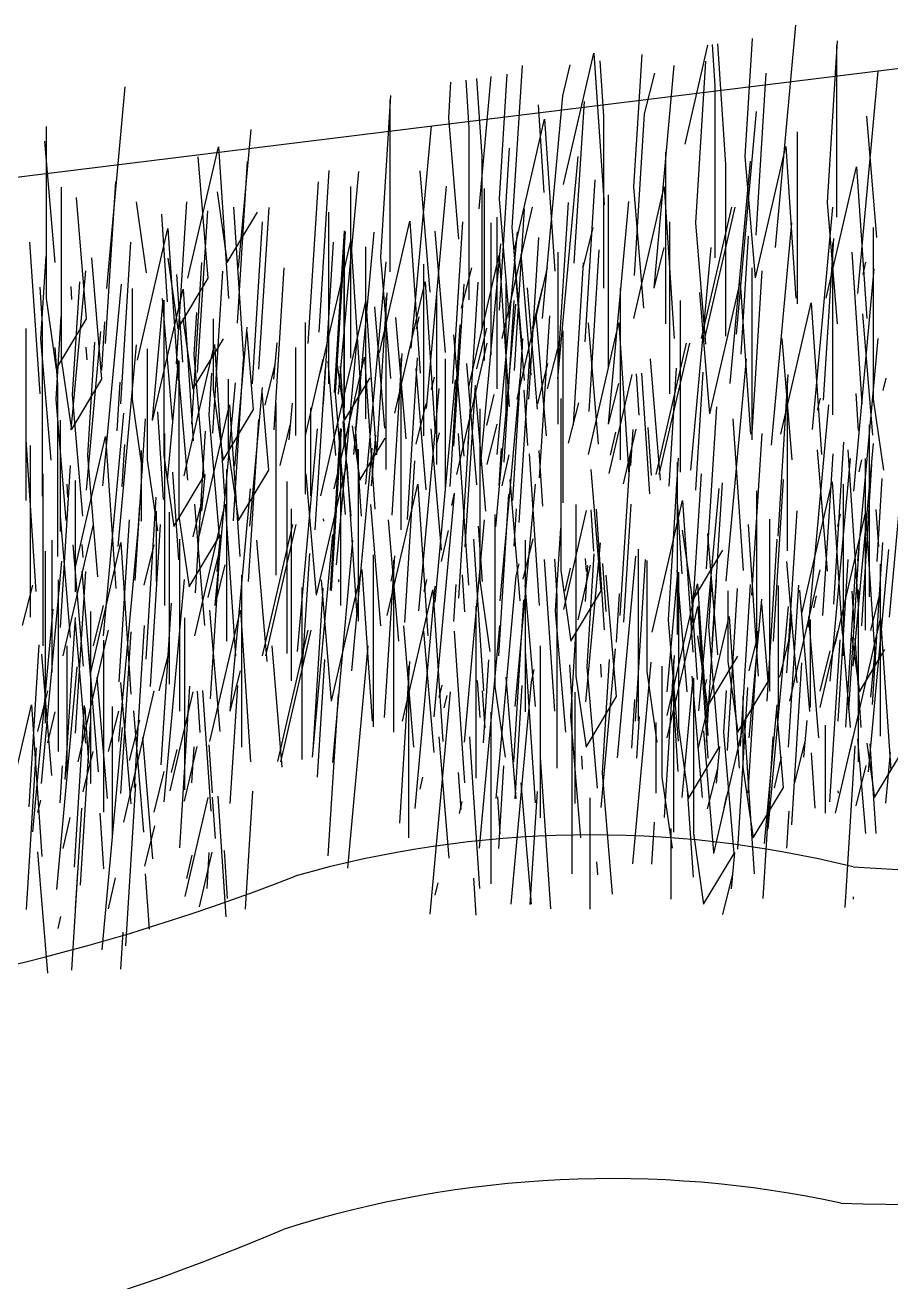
# Model space of a CAD drawing. Extents: x 0.33 to 8.78, y -0.83 to 7.68.
# Drawn here: x 3.127 to 3.763, y 6.743 to 7.667 of the extents above; entities that cross this region are included whole.
import ezdxf

# ---------------------------------------------------------------- set-up
doc = ezdxf.new("R2010")
doc.units = 0
doc.header["$LTSCALE"] = 2
doc.header["$MEASUREMENT"] = 0
doc.layers.add('ADPDETAIL1', color=1, linetype='CONTINUOUS')

msp = doc.modelspace()

# ---------------------------------------------------------------- linework, layer by layer
at = {"layer": 'ADPDETAIL1'}
for p, q in [((3.67878, 7.50362), (3.69367, 7.66728)), ((3.65644, 7.57057), (3.66187, 7.65733)), ((3.71694, 7.53674), (3.72439, 7.65576)), ((0.86645, 7.27798), (3.86541, 7.64725)), ((3.52289, 7.55), (3.54523, 7.6467)), ((3.54523, 7.6467), (3.55268, 7.53512)), ((3.57453, 7.54825), (3.58062, 7.64561)), ((3.61225, 7.57975), (3.62908, 7.6526)), ((3.63207, 7.65303), (3.6341, 7.62264)), ((3.63612, 7.65362), (3.64204, 7.56487)), ((3.72346, 7.6524), (3.72346, 7.52593)), ((3.48517, 7.5185), (3.49262, 7.63752)), ((3.5224, 7.6152), (3.52766, 7.63796)), ((3.54947, 7.64111), (3.55219, 7.60032)), ((3.58942, 7.47386), (3.60432, 7.63752)), ((3.62014, 7.52186), (3.62758, 7.64089)), ((3.45104, 7.6269), (3.4534, 7.59156)), ((3.459, 7.62805), (3.46283, 7.57057)), ((3.46084, 7.53205), (3.46972, 7.6296)), ((3.47574, 7.53949), (3.48148, 7.6313)), ((3.58247, 7.60207), (3.58991, 7.63183)), ((3.66438, 7.5128), (3.67182, 7.63183)), ((3.73928, 7.46979), (3.75418, 7.63345)), ((3.18724, 7.47364), (3.20074, 7.62197)), ((3.43851, 7.599), (3.44015, 7.62533)), ((3.6341, 7.62264), (3.6341, 7.49618)), ((3.3886, 7.49658), (3.39604, 7.6156)), ((3.39512, 7.61223), (3.39512, 7.48577)), ((3.50414, 7.60865), (3.50844, 7.54418)), ((3.50751, 7.45155), (3.5224, 7.6152)), ((3.53078, 7.49211), (3.53823, 7.61113)), ((3.44595, 7.50973), (3.43851, 7.599)), ((3.55219, 7.60032), (3.55219, 7.47386)), ((3.57502, 7.48305), (3.58247, 7.60207)), ((3.64992, 7.44003), (3.66482, 7.60369)), ((3.75325, 7.51106), (3.7458, 7.60032)), ((3.14256, 7.59266), (3.14256, 7.4662)), ((3.28405, 7.48852), (3.29332, 7.59045)), ((3.41094, 7.42963), (3.42583, 7.59328)), ((3.4534, 7.59156), (3.4534, 7.4651)), ((3.48659, 7.50129), (3.50893, 7.598)), ((3.50893, 7.598), (3.51638, 7.48641)), ((3.14908, 7.49259), (3.14164, 7.58186)), ((3.6946, 7.58881), (3.6946, 7.46235)), ((3.24682, 7.48108), (3.26916, 7.57779)), ((3.26916, 7.57779), (3.2766, 7.4662)), ((3.47574, 7.45766), (3.48318, 7.57668)), ((3.5978, 7.57394), (3.5978, 7.44747)), ((3.66389, 7.4813), (3.68623, 7.57801)), ((3.68623, 7.57801), (3.69367, 7.46642)), ((3.26171, 7.48108), (3.25426, 7.57035)), ((3.28312, 7.44796), (3.29057, 7.56698)), ((3.46283, 7.57057), (3.46283, 7.44411)), ((3.51864, 7.40708), (3.53353, 7.57074)), ((3.64204, 7.56487), (3.64204, 7.43841)), ((3.6454, 7.40358), (3.6603, 7.56724)), ((3.66389, 7.4813), (3.65644, 7.57057)), ((3.71601, 7.46642), (3.73835, 7.56313)), ((3.73835, 7.56313), (3.7458, 7.45155)), ((3.34328, 7.44144), (3.35073, 7.56046)), ((3.35759, 7.39588), (3.37248, 7.55954)), ((3.4249, 7.47089), (3.41746, 7.56016)), ((3.53872, 7.43434), (3.54616, 7.55336)), ((3.15369, 7.5482), (3.15369, 7.42174)), ((3.18631, 7.43308), (3.19376, 7.5521)), ((3.26823, 7.54466), (3.27567, 7.49259)), ((3.33525, 7.43308), (3.34269, 7.5521)), ((3.36626, 7.54865), (3.36626, 7.42219)), ((3.42206, 7.38516), (3.43696, 7.54882)), ((3.46452, 7.5471), (3.46452, 7.42064)), ((3.57453, 7.45155), (3.59687, 7.54825)), ((3.58198, 7.45898), (3.57453, 7.54825)), ((3.59687, 7.54825), (3.60432, 7.43667)), ((3.17235, 7.45132), (3.1649, 7.54059)), ((3.20865, 7.53722), (3.2161, 7.48515)), ((3.23844, 7.4182), (3.24589, 7.53722)), ((3.48318, 7.45022), (3.47574, 7.53949)), ((3.51902, 7.41775), (3.52646, 7.53677)), ((3.55576, 7.54247), (3.55576, 7.416)), ((3.55604, 7.37383), (3.57094, 7.53748)), ((3.72439, 7.44747), (3.71694, 7.53674)), ((3.22728, 7.52823), (3.23158, 7.46376)), ((3.25392, 7.41168), (3.26137, 7.53071)), ((3.27567, 7.49259), (3.29801, 7.52978)), ((3.28028, 7.53332), (3.28773, 7.42174)), ((3.29894, 7.41413), (3.30639, 7.53315)), ((3.35014, 7.52978), (3.35014, 7.40332)), ((3.47396, 7.52611), (3.47396, 7.39965)), ((3.47773, 7.43667), (3.50006, 7.53337)), ((3.48686, 7.4132), (3.49431, 7.53222)), ((3.62432, 7.43673), (3.64666, 7.53344)), ((3.62666, 7.43667), (3.649, 7.53337)), ((3.7059, 7.36975), (3.7208, 7.53341)), ((3.20973, 7.42087), (3.23207, 7.51758)), ((3.23207, 7.51758), (3.23952, 7.40599)), ((3.29425, 7.40349), (3.30169, 7.52252)), ((3.35441, 7.39698), (3.36185, 7.516)), ((3.38767, 7.42626), (3.41001, 7.52297)), ((3.41001, 7.52297), (3.41746, 7.41138)), ((3.43603, 7.42643), (3.42858, 7.5157)), ((3.44155, 7.40358), (3.44899, 7.52261)), ((3.46934, 7.52183), (3.46934, 7.42457)), ((3.49262, 7.42923), (3.48517, 7.5185)), ((3.5373, 7.48874), (3.54474, 7.5185)), ((3.60072, 7.5226), (3.60072, 7.39614)), ((3.62758, 7.4326), (3.62014, 7.52186)), ((3.67588, 7.35827), (3.69077, 7.52193)), ((3.75058, 7.51853), (3.75058, 7.39207)), ((3.13042, 7.50764), (3.13787, 7.39606)), ((3.19744, 7.38862), (3.20489, 7.50764)), ((3.34419, 7.41166), (3.36653, 7.50837)), ((3.34637, 7.38862), (3.35382, 7.50764)), ((3.35522, 7.39654), (3.36267, 7.51556)), ((3.36174, 7.5122), (3.36174, 7.38573)), ((3.36653, 7.50837), (3.37398, 7.39678)), ((3.36871, 7.35142), (3.3836, 7.51508)), ((3.47413, 7.35151), (3.48902, 7.51517)), ((3.4974, 7.39207), (3.50485, 7.51109)), ((3.65354, 7.42522), (3.65897, 7.51199)), ((3.71404, 7.39139), (3.72149, 7.51041)), ((3.72056, 7.50705), (3.72056, 7.38059)), ((3.13873, 7.43651), (3.14254, 7.49739)), ((3.37739, 7.50419), (3.37739, 7.37773)), ((3.45321, 7.40125), (3.47555, 7.49796)), ((3.4619, 7.34275), (3.47679, 7.5064)), ((3.47555, 7.49796), (3.483, 7.38638)), ((3.49913, 7.4097), (3.49168, 7.49896)), ((3.51881, 7.50029), (3.51881, 7.37383)), ((3.54164, 7.38301), (3.54909, 7.50203)), ((3.58942, 7.47386), (3.59687, 7.50362)), ((3.61654, 7.34), (3.63144, 7.50365)), ((3.73476, 7.50029), (3.74221, 7.3887)), ((3.18348, 7.40686), (3.17603, 7.49613)), ((3.23192, 7.49596), (3.23937, 7.44388)), ((3.24957, 7.37374), (3.25701, 7.49276)), ((3.31007, 7.36967), (3.31751, 7.48869)), ((3.37756, 7.32959), (3.39245, 7.49325)), ((3.39604, 7.40731), (3.3886, 7.49658)), ((3.42002, 7.49152), (3.42002, 7.36506)), ((3.44794, 7.45898), (3.45539, 7.48874)), ((3.49431, 7.40576), (3.48686, 7.49503)), ((3.48885, 7.39221), (3.51119, 7.48891)), ((3.53014, 7.37329), (3.53759, 7.49231)), ((3.66122, 7.48878), (3.66122, 7.36231)), ((3.73638, 7.32444), (3.75127, 7.4881)), ((3.74306, 7.48396), (3.74513, 7.49293)), ((3.16107, 7.36956), (3.17171, 7.48643)), ((3.2384, 7.48377), (3.24271, 7.4193)), ((3.23937, 7.44388), (3.26171, 7.48108)), ((3.26505, 7.36722), (3.27249, 7.48625)), ((3.36127, 7.48532), (3.36127, 7.35886)), ((3.66148, 7.36745), (3.66892, 7.48648)), ((3.13784, 7.47458), (3.13966, 7.44731)), ((3.16061, 7.47497), (3.16124, 7.4655)), ((3.162, 7.39524), (3.16721, 7.47846)), ((3.18434, 7.32829), (3.19784, 7.47662)), ((3.20575, 7.47365), (3.20575, 7.39187)), ((3.22086, 7.37641), (3.2432, 7.47311)), ((3.2432, 7.47311), (3.25064, 7.36153)), ((3.3857, 7.35123), (3.39314, 7.47025)), ((3.3988, 7.3818), (3.42114, 7.4785)), ((3.42114, 7.4785), (3.42858, 7.36692)), ((3.42945, 7.47053), (3.42945, 7.34407)), ((3.44236, 7.35762), (3.4498, 7.47665)), ((3.45267, 7.35912), (3.46012, 7.47815)), ((3.48047, 7.47737), (3.48047, 7.38011)), ((3.50374, 7.38477), (3.4963, 7.47404)), ((3.50006, 7.44411), (3.50751, 7.47386)), ((3.56442, 7.4739), (3.56442, 7.34744)), ((3.63051, 7.38126), (3.62306, 7.47053)), ((3.63051, 7.38126), (3.65285, 7.47797)), ((3.65285, 7.47797), (3.6603, 7.36639)), ((3.14256, 7.4662), (3.15001, 7.41413)), ((3.22065, 7.377), (3.22866, 7.46505)), ((3.23554, 7.377), (3.22809, 7.46626)), ((3.22902, 7.46491), (3.22902, 7.35061)), ((3.35532, 7.3672), (3.37766, 7.46391)), ((3.37766, 7.46391), (3.3851, 7.35232)), ((3.39221, 7.46688), (3.39221, 7.34042)), ((3.47302, 7.29828), (3.48792, 7.46194)), ((3.47927, 7.34582), (3.48671, 7.46484)), ((3.60866, 7.46484), (3.60866, 7.33838)), ((3.68263, 7.36639), (3.70497, 7.46309)), ((3.70497, 7.46309), (3.71242, 7.35151)), ((3.14986, 7.39205), (3.15367, 7.45292)), ((3.15001, 7.41413), (3.17235, 7.45132)), ((3.24305, 7.4515), (3.2505, 7.39942)), ((3.25136, 7.425), (3.25329, 7.4558)), ((3.26533, 7.45128), (3.26533, 7.39931)), ((3.39152, 7.37086), (3.38408, 7.46012)), ((3.40717, 7.36285), (3.39972, 7.45212)), ((3.41472, 7.4438), (3.41679, 7.45276)), ((3.51026, 7.36524), (3.50281, 7.4545)), ((3.50534, 7.3343), (3.51278, 7.45333)), ((3.75035, 7.36571), (3.7429, 7.45497)), ((3.12752, 7.44412), (3.12752, 7.31766)), ((3.13966, 7.44731), (3.13966, 7.32085)), ((3.1722, 7.3251), (3.18284, 7.44197)), ((3.18358, 7.41342), (3.1858, 7.44899)), ((3.28115, 7.34317), (3.29042, 7.4451)), ((3.29511, 7.38443), (3.29032, 7.4419)), ((3.33288, 7.44861), (3.33288, 7.32215)), ((3.43956, 7.32787), (3.447, 7.44689)), ((3.45907, 7.41452), (3.46651, 7.44428)), ((3.52238, 7.44243), (3.52238, 7.31597)), ((3.54115, 7.35151), (3.56349, 7.44821)), ((3.5486, 7.35895), (3.54115, 7.44821)), ((3.56349, 7.44821), (3.57094, 7.33663)), ((3.14618, 7.34724), (3.13873, 7.43651)), ((3.17313, 7.35078), (3.17834, 7.434)), ((3.2505, 7.39942), (3.27284, 7.43662)), ((3.31, 7.40675), (3.31245, 7.43359)), ((3.35611, 7.2702), (3.37101, 7.43386)), ((3.4498, 7.35018), (3.44236, 7.43945)), ((3.44435, 7.33663), (3.46669, 7.43334)), ((3.48564, 7.31771), (3.49308, 7.43674)), ((3.59095, 7.3367), (3.61328, 7.4334)), ((3.59328, 7.33663), (3.61562, 7.43334)), ((3.69101, 7.34744), (3.68356, 7.4367)), ((3.73931, 7.27311), (3.7542, 7.43677)), ((3.14897, 7.43012), (3.15079, 7.40285)), ((3.17173, 7.43051), (3.17236, 7.42104)), ((3.19547, 7.28383), (3.20897, 7.43216)), ((3.21688, 7.42919), (3.21688, 7.34741)), ((3.24391, 7.33573), (3.26625, 7.43244)), ((3.25881, 7.33573), (3.25136, 7.425)), ((3.26625, 7.43244), (3.2737, 7.32085)), ((3.32583, 7.43025), (3.32583, 7.36548)), ((3.39682, 7.30677), (3.40427, 7.42579)), ((3.51119, 7.39965), (3.51864, 7.4294)), ((3.15369, 7.42174), (3.16114, 7.36967)), ((3.23177, 7.33253), (3.23979, 7.42059)), ((3.24667, 7.33253), (3.23922, 7.4218)), ((3.24015, 7.42045), (3.24015, 7.30615)), ((3.28022, 7.30261), (3.28767, 7.42163)), ((3.30349, 7.3878), (3.31093, 7.41756)), ((3.33327, 7.36548), (3.34625, 7.42167)), ((3.34038, 7.29609), (3.34782, 7.41511)), ((3.35561, 7.35061), (3.34981, 7.42018)), ((3.35429, 7.32622), (3.37663, 7.42293)), ((3.3564, 7.41708), (3.36213, 7.377)), ((3.35866, 7.41646), (3.36306, 7.35061)), ((3.37663, 7.42293), (3.38408, 7.31134)), ((3.40334, 7.42242), (3.40334, 7.29596)), ((3.40817, 7.30355), (3.41561, 7.42257)), ((3.422, 7.32554), (3.41455, 7.41481)), ((3.43596, 7.4218), (3.43596, 7.32454)), ((3.45924, 7.32919), (3.45179, 7.41846)), ((3.49039, 7.30135), (3.49784, 7.42038)), ((3.50392, 7.3887), (3.51136, 7.41846)), ((3.59421, 7.33256), (3.58676, 7.42183)), ((3.60059, 7.32824), (3.60602, 7.41501)), ((3.6425, 7.25823), (3.65739, 7.42189)), ((3.16114, 7.36967), (3.18348, 7.40686)), ((3.26249, 7.38054), (3.26441, 7.41134)), ((3.27645, 7.40682), (3.27645, 7.35485)), ((3.36213, 7.377), (3.38072, 7.40795)), ((3.37051, 7.37292), (3.37389, 7.41007)), ((3.42584, 7.39934), (3.42792, 7.4083)), ((3.42852, 7.24271), (3.44341, 7.40637)), ((3.47619, 7.24381), (3.49108, 7.40747)), ((3.5564, 7.33743), (3.57323, 7.41028)), ((3.57622, 7.41071), (3.57825, 7.38032)), ((3.58027, 7.41129), (3.58619, 7.32255)), ((3.62016, 7.32518), (3.62559, 7.41195)), ((3.68066, 7.29135), (3.68811, 7.41038)), ((3.68718, 7.40701), (3.68718, 7.28055)), ((3.7579, 7.39856), (3.75997, 7.40752)), ((3.15079, 7.40285), (3.15079, 7.27639)), ((3.1947, 7.36896), (3.19693, 7.40453)), ((3.26533, 7.39931), (3.27277, 7.34724)), ((3.26675, 7.24044), (3.28165, 7.4041)), ((3.29227, 7.29871), (3.30155, 7.40064)), ((3.30624, 7.33997), (3.30144, 7.39744)), ((3.36267, 7.30727), (3.35522, 7.39654)), ((3.41661, 7.23637), (3.43151, 7.40003)), ((3.45068, 7.28341), (3.45813, 7.40243)), ((3.46575, 7.30966), (3.4583, 7.39893)), ((3.46655, 7.37288), (3.47181, 7.39564)), ((3.49362, 7.39878), (3.49634, 7.358)), ((3.55604, 7.37383), (3.56349, 7.40358)), ((3.73765, 7.39631), (3.73947, 7.36905)), ((3.15731, 7.30278), (3.14986, 7.39205)), ((3.16945, 7.30597), (3.162, 7.39524)), ((3.20575, 7.39187), (3.2132, 7.3398)), ((3.25504, 7.29127), (3.27738, 7.38797)), ((3.27738, 7.38797), (3.28483, 7.27639)), ((3.31143, 7.38922), (3.31143, 7.26276)), ((3.32113, 7.36229), (3.32357, 7.38913)), ((3.41456, 7.35895), (3.42201, 7.3887)), ((3.52087, 7.39259), (3.52087, 7.26613)), ((3.52662, 7.35974), (3.53406, 7.3895)), ((3.6281, 7.26742), (3.63554, 7.38644)), ((3.703, 7.2244), (3.7179, 7.38806)), ((3.70968, 7.38393), (3.71175, 7.39289)), ((3.75058, 7.39207), (3.75803, 7.34)), ((3.76257, 7.23184), (3.77747, 7.3955)), ((3.18484, 7.21813), (3.19974, 7.38178)), ((3.20811, 7.25869), (3.21556, 7.37771)), ((3.22438, 7.38288), (3.22868, 7.31841)), ((3.26993, 7.29127), (3.26249, 7.38054)), ((3.27277, 7.34724), (3.29511, 7.38443)), ((3.29135, 7.25814), (3.29879, 7.37717)), ((3.33695, 7.38578), (3.33695, 7.32102)), ((3.3444, 7.32102), (3.35738, 7.37721)), ((3.46129, 7.38515), (3.46129, 7.25869)), ((3.64746, 7.37771), (3.6549, 7.26613)), ((3.1528, 7.37667), (3.1528, 7.2949)), ((3.25235, 7.24963), (3.2598, 7.36865)), ((3.31461, 7.34334), (3.32206, 7.3731)), ((3.32726, 7.20662), (3.34215, 7.37027)), ((3.3515, 7.25163), (3.35895, 7.37065)), ((3.35232, 7.25119), (3.35976, 7.37021)), ((3.36674, 7.30615), (3.36094, 7.37572)), ((3.36752, 7.37262), (3.37326, 7.33253)), ((3.36979, 7.372), (3.37419, 7.30615)), ((3.43313, 7.28108), (3.42568, 7.37035)), ((3.46669, 7.34407), (3.47413, 7.37383)), ((3.55749, 7.35089), (3.56144, 7.36796)), ((3.56693, 7.3299), (3.57621, 7.3701)), ((3.57239, 7.34345), (3.57403, 7.36978)), ((3.58492, 7.37135), (3.58728, 7.33601)), ((3.74768, 7.37318), (3.74768, 7.24672)), ((3.12752, 7.36229), (3.13497, 7.25071)), ((3.16392, 7.26787), (3.18626, 7.36458)), ((3.18626, 7.36458), (3.19371, 7.25299)), ((3.19841, 7.32802), (3.20034, 7.35882)), ((3.22952, 7.36691), (3.22952, 7.24044)), ((3.35884, 7.36685), (3.35884, 7.24038)), ((3.37326, 7.33253), (3.39185, 7.36349)), ((3.38163, 7.32846), (3.38501, 7.36561)), ((3.42955, 7.3584), (3.43162, 7.36736)), ((3.44547, 7.36691), (3.45292, 7.25532)), ((3.44589, 7.24578), (3.45333, 7.3648)), ((3.66142, 7.24788), (3.66887, 7.36691)), ((3.72158, 7.24137), (3.72903, 7.36039)), ((3.73589, 7.19581), (3.75078, 7.35947)), ((3.13073, 7.35814), (3.13073, 7.23168)), ((3.18058, 7.26151), (3.17313, 7.35078)), ((3.21238, 7.3543), (3.21238, 7.30234)), ((3.22902, 7.35061), (3.23647, 7.29853)), ((3.27645, 7.35485), (3.2839, 7.30278)), ((3.36724, 7.19239), (3.38213, 7.35605)), ((3.37193, 7.35539), (3.37193, 7.22893)), ((3.38134, 7.34376), (3.38341, 7.35273)), ((3.47558, 7.32857), (3.47729, 7.35582)), ((3.47768, 7.32842), (3.48294, 7.35118)), ((3.4976, 7.35203), (3.50504, 7.24044)), ((3.50475, 7.35432), (3.50747, 7.31354)), ((3.56462, 7.233), (3.57206, 7.35203)), ((3.71697, 7.26567), (3.70952, 7.35494)), ((3.71355, 7.233), (3.72099, 7.35203)), ((3.73186, 7.35494), (3.73931, 7.24335)), ((3.15307, 7.22424), (3.16052, 7.34326)), ((3.21688, 7.34741), (3.22433, 7.29534)), ((3.27513, 7.34052), (3.27513, 7.21405)), ((3.34122, 7.24788), (3.36356, 7.34459)), ((3.36356, 7.34459), (3.37101, 7.233)), ((3.40618, 7.22783), (3.41363, 7.34685)), ((3.55065, 7.25125), (3.54321, 7.34052)), ((3.6, 7.22981), (3.60745, 7.34884)), ((3.60652, 7.34547), (3.60652, 7.21901)), ((3.71892, 7.18478), (3.73381, 7.34844)), ((3.74016, 7.33861), (3.74223, 7.34758)), ((3.74218, 7.22534), (3.74963, 7.34437)), ((3.74456, 7.34858), (3.74456, 7.22211)), ((3.14016, 7.33715), (3.14016, 7.21069)), ((3.16393, 7.33221), (3.16393, 7.25044)), ((3.2355, 7.33842), (3.23981, 7.27395)), ((3.23647, 7.29853), (3.25881, 7.33573)), ((3.25706, 7.30978), (3.2595, 7.33661)), ((3.2839, 7.30278), (3.30624, 7.33997)), ((3.31937, 7.33146), (3.31937, 7.20499)), ((3.34122, 7.24788), (3.33377, 7.33715)), ((3.49108, 7.24381), (3.48363, 7.33308)), ((3.61674, 7.21813), (3.62419, 7.33715)), ((3.67724, 7.21405), (3.68469, 7.33308)), ((3.69799, 7.23453), (3.72033, 7.33123)), ((3.72033, 7.33123), (3.72778, 7.21965)), ((3.75338, 7.27284), (3.75719, 7.33372)), ((3.1577, 7.32962), (3.15834, 7.32015)), ((3.27788, 7.16264), (3.29277, 7.32629)), ((3.39335, 7.233), (3.41569, 7.32971)), ((3.41569, 7.32971), (3.42313, 7.21813)), ((3.42774, 7.15856), (3.44263, 7.32222)), ((3.44068, 7.31394), (3.44275, 7.3229)), ((3.47526, 7.20325), (3.4827, 7.32227)), ((3.48731, 7.166), (3.50221, 7.32966)), ((3.60558, 7.32816), (3.60988, 7.26368)), ((3.62234, 7.16286), (3.63723, 7.32652)), ((3.63222, 7.21161), (3.63967, 7.33063)), ((3.6648, 7.3248), (3.6648, 7.19833)), ((3.72844, 7.32971), (3.72844, 7.20325)), ((3.20954, 7.28356), (3.21147, 7.31436)), ((3.21605, 7.20092), (3.22349, 7.31994)), ((3.25054, 7.29083), (3.25799, 7.32058)), ((3.25186, 7.21813), (3.2742, 7.31483)), ((3.25931, 7.22557), (3.25186, 7.31483)), ((3.2742, 7.31483), (3.28165, 7.20325)), ((3.38862, 7.22551), (3.38117, 7.31477)), ((3.53199, 7.31478), (3.53199, 7.18832)), ((3.56721, 7.22821), (3.57264, 7.31497)), ((3.58803, 7.2208), (3.61037, 7.3175)), ((3.61037, 7.3175), (3.61782, 7.20592)), ((3.16052, 7.2168), (3.15307, 7.30607)), ((3.19597, 7.14032), (3.21086, 7.30398)), ((3.19635, 7.18433), (3.20379, 7.30335)), ((3.2235, 7.30984), (3.2235, 7.25788)), ((3.23309, 7.30905), (3.23309, 7.18259)), ((3.24015, 7.30615), (3.24759, 7.25407)), ((3.32256, 7.31142), (3.32256, 7.18495)), ((3.3463, 7.30402), (3.34641, 7.30234)), ((3.40172, 7.21405), (3.39427, 7.30332)), ((3.45002, 7.13973), (3.46491, 7.30338)), ((3.47242, 7.30734), (3.47242, 7.18088)), ((3.48671, 7.28411), (3.48841, 7.31135)), ((3.52302, 7.23739), (3.53985, 7.31024)), ((3.54285, 7.31067), (3.54487, 7.28028)), ((3.54689, 7.31125), (3.55281, 7.22251)), ((3.67424, 7.3038), (3.67424, 7.17734)), ((3.68714, 7.19089), (3.69459, 7.30992)), ((3.72249, 7.21159), (3.74483, 7.30829)), ((3.72452, 7.29852), (3.72659, 7.30749)), ((3.74483, 7.30829), (3.75228, 7.19671)), ((3.75249, 7.31091), (3.75431, 7.28365)), ((3.15506, 7.20325), (3.1774, 7.29995)), ((3.21924, 7.18088), (3.22668, 7.29991)), ((3.30166, 7.20331), (3.324, 7.30002)), ((3.30399, 7.20325), (3.32633, 7.29995)), ((3.43318, 7.27284), (3.43843, 7.2956)), ((3.46024, 7.29875), (3.46296, 7.25796)), ((3.51704, 7.23643), (3.52084, 7.29731)), ((3.61022, 7.29588), (3.61767, 7.24381)), ((3.65858, 7.29991), (3.66603, 7.18832)), ((3.14668, 7.28841), (3.14668, 7.19116)), ((3.16995, 7.19581), (3.1625, 7.28508)), ((3.16883, 7.28516), (3.16946, 7.27569)), ((3.17505, 7.19007), (3.19739, 7.28677)), ((3.19739, 7.28677), (3.20483, 7.17519)), ((3.21463, 7.25532), (3.22208, 7.28508)), ((3.24065, 7.2891), (3.24065, 7.16264)), ((3.24759, 7.25407), (3.26993, 7.29127)), ((3.26348, 7.17182), (3.27092, 7.29084)), ((3.26818, 7.26531), (3.27062, 7.29215)), ((3.30492, 7.19918), (3.29747, 7.28844)), ((3.33838, 7.12881), (3.35328, 7.29247)), ((3.35321, 7.12485), (3.3681, 7.28851)), ((3.4566, 7.2891), (3.46404, 7.17751)), ((3.49324, 7.25971), (3.50068, 7.28946)), ((3.4947, 7.28851), (3.4947, 7.16204)), ((3.53938, 7.16948), (3.55001, 7.28636)), ((3.63631, 7.20413), (3.62886, 7.2934)), ((3.67255, 7.17008), (3.67999, 7.2891)), ((3.75012, 7.16758), (3.75757, 7.2866)), ((3.14186, 7.28033), (3.14186, 7.15387)), ((3.26167, 7.24636), (3.26911, 7.27612)), ((3.33087, 7.1918), (3.3363, 7.27857)), ((3.38306, 7.27759), (3.38306, 7.15113)), ((3.39137, 7.15797), (3.39882, 7.277)), ((3.5403, 7.19517), (3.54551, 7.27839)), ((3.56264, 7.12822), (3.57614, 7.27655)), ((3.57766, 7.28188), (3.57766, 7.15542)), ((3.61767, 7.24381), (3.64001, 7.281)), ((3.73271, 7.16356), (3.74015, 7.28258)), ((3.74701, 7.118), (3.76191, 7.28166)), ((3.13923, 7.10933), (3.15412, 7.27298)), ((3.26675, 7.24044), (3.2742, 7.2702)), ((3.35235, 7.17008), (3.37469, 7.26678)), ((3.37469, 7.26678), (3.38213, 7.1552)), ((3.39617, 7.25836), (3.39824, 7.26732)), ((3.39789, 7.27363), (3.39789, 7.14717)), ((3.48818, 7.26212), (3.49025, 7.27108)), ((3.50872, 7.27422), (3.51617, 7.16264)), ((3.51614, 7.2745), (3.51796, 7.24724)), ((3.52087, 7.26613), (3.52831, 7.21405)), ((3.52411, 7.25085), (3.52806, 7.26793)), ((3.53355, 7.22986), (3.54283, 7.27006)), ((3.53891, 7.2749), (3.53954, 7.26542)), ((3.53901, 7.24341), (3.54066, 7.26974)), ((3.55154, 7.27132), (3.5539, 7.23597)), ((3.57574, 7.1552), (3.58319, 7.27422)), ((3.58405, 7.27358), (3.58405, 7.1918)), ((3.61384, 7.17692), (3.60639, 7.26619)), ((3.69459, 7.18346), (3.68714, 7.27272)), ((3.68913, 7.1699), (3.71147, 7.26661)), ((3.72467, 7.1552), (3.73212, 7.27422)), ((3.73042, 7.15098), (3.73787, 7.27001)), ((3.75569, 7.27077), (3.75569, 7.14431)), ((3.15129, 7.25934), (3.15129, 7.13288)), ((3.1642, 7.14643), (3.17164, 7.26546)), ((3.17646, 7.17628), (3.16902, 7.26554)), ((3.22935, 7.09586), (3.24424, 7.25952)), ((3.28626, 7.26271), (3.28626, 7.13625)), ((3.35235, 7.17008), (3.3449, 7.25934)), ((3.35743, 7.25956), (3.35754, 7.25788)), ((3.42039, 7.25054), (3.42246, 7.25951)), ((3.44836, 7.26293), (3.45018, 7.23567)), ((3.46129, 7.25869), (3.46874, 7.20662)), ((3.47329, 7.09846), (3.48818, 7.26212)), ((3.56178, 7.17344), (3.55433, 7.26271)), ((3.59895, 7.17692), (3.60696, 7.26498)), ((3.60732, 7.26484), (3.60732, 7.15053)), ((3.62787, 7.14032), (3.63532, 7.25934)), ((3.12527, 7.22557), (3.13272, 7.25532)), ((3.3305, 7.25365), (3.3305, 7.12719)), ((3.33881, 7.13403), (3.34625, 7.25306)), ((3.40447, 7.1552), (3.42681, 7.2519)), ((3.41371, 7.09102), (3.42861, 7.25468)), ((3.42681, 7.2519), (3.43426, 7.14032)), ((3.4422, 7.22853), (3.44391, 7.25578)), ((3.50221, 7.166), (3.49476, 7.25527)), ((3.52831, 7.21405), (3.55065, 7.25125)), ((3.56188, 7.21335), (3.5641, 7.24892)), ((3.59907, 7.15949), (3.62141, 7.2562)), ((3.61671, 7.25035), (3.62101, 7.18588)), ((3.62141, 7.2562), (3.62886, 7.14462)), ((3.62966, 7.22492), (3.63159, 7.25573)), ((3.64335, 7.1338), (3.65079, 7.25283)), ((3.64363, 7.25121), (3.64363, 7.19924)), ((3.65295, 7.13682), (3.6604, 7.25584)), ((3.68075, 7.25507), (3.68075, 7.15781)), ((3.68837, 7.13625), (3.69582, 7.25527)), ((3.70402, 7.16246), (3.69658, 7.25173)), ((3.73475, 7.25096), (3.73657, 7.2237)), ((3.73957, 7.2519), (3.73957, 7.12544)), ((3.7487, 7.22198), (3.75615, 7.25173)), ((3.1774, 7.21069), (3.18484, 7.24044)), ((3.22717, 7.12312), (3.23462, 7.24214)), ((3.45839, 7.2398), (3.45839, 7.11334)), ((3.48638, 7.12544), (3.49383, 7.24447)), ((3.51796, 7.24724), (3.51796, 7.12078)), ((3.59916, 7.14299), (3.6215, 7.2397)), ((3.6215, 7.2397), (3.62894, 7.12811)), ((3.65945, 7.14309), (3.66872, 7.24503)), ((3.67341, 7.18436), (3.66862, 7.24182)), ((3.6733, 7.07598), (3.68819, 7.23964)), ((3.70678, 7.23858), (3.70885, 7.24754)), ((3.13278, 7.07394), (3.14767, 7.2376)), ((3.1566, 7.1124), (3.16405, 7.23142)), ((3.17524, 7.23587), (3.17524, 7.10941)), ((3.24422, 7.23124), (3.24422, 7.10478)), ((3.26299, 7.14032), (3.28533, 7.23703)), ((3.27043, 7.14776), (3.26299, 7.23703)), ((3.28533, 7.23703), (3.29277, 7.12544)), ((3.52448, 7.14717), (3.51704, 7.23643)), ((3.60745, 7.14054), (3.6, 7.22981)), ((3.62222, 7.13566), (3.64456, 7.23236)), ((3.64456, 7.23236), (3.652, 7.12078)), ((3.68831, 7.20668), (3.69075, 7.23351)), ((3.71053, 7.14293), (3.70309, 7.2322)), ((3.70413, 7.23017), (3.70413, 7.16541)), ((3.73362, 7.13378), (3.75596, 7.23049)), ((3.75596, 7.23049), (3.7634, 7.1189)), ((3.17164, 7.13899), (3.1642, 7.22826)), ((3.16618, 7.12544), (3.18852, 7.22215)), ((3.19758, 7.10197), (3.20502, 7.221)), ((3.20747, 7.10652), (3.21492, 7.22555)), ((3.31278, 7.12551), (3.33512, 7.22221)), ((3.31511, 7.12544), (3.33745, 7.22215)), ((3.41285, 7.13625), (3.4054, 7.22552)), ((3.42768, 7.13229), (3.42023, 7.22156)), ((3.44257, 7.22156), (3.45002, 7.10997)), ((3.46114, 7.06192), (3.47604, 7.22558)), ((3.63711, 7.13566), (3.62966, 7.22492)), ((3.65852, 7.10253), (3.66597, 7.22156)), ((3.65934, 7.19222), (3.66679, 7.22198)), ((3.71157, 7.16541), (3.72455, 7.2216)), ((3.73391, 7.15053), (3.72811, 7.22011)), ((3.13, 7.09236), (3.13745, 7.21138)), ((3.18467, 7.21488), (3.18467, 7.08842)), ((3.31604, 7.12137), (3.3086, 7.21064)), ((3.36434, 7.04704), (3.37923, 7.2107)), ((3.50582, 7.2107), (3.50582, 7.08424)), ((3.52816, 7.15863), (3.53197, 7.21951)), ((3.62135, 7.21808), (3.6288, 7.166)), ((3.68179, 7.18773), (3.68923, 7.21748)), ((3.71868, 7.09602), (3.72613, 7.21504)), ((3.7347, 7.21701), (3.74043, 7.17692)), ((3.73697, 7.21639), (3.74136, 7.15053)), ((3.14674, 7.11521), (3.13929, 7.20447)), ((3.1578, 7.21061), (3.1578, 7.11335)), ((3.18108, 7.118), (3.17363, 7.20727)), ((3.22576, 7.17751), (3.2332, 7.20727)), ((3.4947, 7.20668), (3.50214, 7.09509)), ((3.5505, 7.09168), (3.56114, 7.20855)), ((3.5971, 7.08446), (3.60455, 7.20349)), ((3.6288, 7.166), (3.65114, 7.2032)), ((3.71147, 7.17734), (3.71892, 7.2071)), ((3.74043, 7.17692), (3.75902, 7.20788)), ((3.74881, 7.17285), (3.75219, 7.21)), ((3.15036, 7.03152), (3.16525, 7.19518)), ((3.27788, 7.16264), (3.28533, 7.19239)), ((3.342, 7.11399), (3.34743, 7.20076)), ((3.4025, 7.08017), (3.40995, 7.19919)), ((3.40902, 7.19582), (3.40902, 7.06936)), ((3.46409, 7.13946), (3.4679, 7.20034)), ((3.4993, 7.18431), (3.50138, 7.19327)), ((3.52727, 7.1967), (3.52909, 7.16943)), ((3.54775, 7.1059), (3.5403, 7.19517)), ((3.55003, 7.19709), (3.55067, 7.18762)), ((3.55143, 7.11736), (3.55664, 7.20058)), ((3.57377, 7.05041), (3.58727, 7.19874)), ((3.59518, 7.19577), (3.59518, 7.11399)), ((3.60362, 7.20012), (3.60362, 7.07366)), ((3.64363, 7.19924), (3.65107, 7.14717)), ((3.69067, 7.07905), (3.69812, 7.19807)), ((3.18759, 7.09847), (3.18014, 7.18774)), ((3.20502, 7.09453), (3.19758, 7.1838)), ((3.45949, 7.18512), (3.46131, 7.15786)), ((3.48818, 7.09846), (3.48073, 7.18773)), ((3.48441, 7.02065), (3.4993, 7.18431)), ((3.53199, 7.18832), (3.53944, 7.13625)), ((3.58405, 7.1918), (3.5915, 7.13973)), ((3.61007, 7.09912), (3.61809, 7.18717)), ((3.62497, 7.09912), (3.61752, 7.18838)), ((3.61845, 7.18703), (3.61845, 7.07273)), ((3.62612, 7.17703), (3.62819, 7.186)), ((3.65107, 7.14717), (3.67341, 7.18436)), ((3.1364, 7.14776), (3.14384, 7.17751)), ((3.19956, 7.08098), (3.2219, 7.17769)), ((3.23373, 7.10401), (3.25056, 7.17686)), ((3.24085, 7.06206), (3.2483, 7.18109)), ((3.25356, 7.17729), (3.25558, 7.1469)), ((3.2576, 7.17787), (3.26352, 7.08913)), ((3.27792, 7.09482), (3.28335, 7.18159)), ((3.34993, 7.05623), (3.35738, 7.17525)), ((3.42484, 7.01322), (3.43973, 7.17687)), ((3.43152, 7.17274), (3.43359, 7.1817)), ((3.43523, 7.16514), (3.4373, 7.1741)), ((3.4632, 7.17753), (3.46502, 7.15026)), ((3.47242, 7.18088), (3.47987, 7.12881)), ((3.48736, 7.09819), (3.49256, 7.18141)), ((3.53111, 7.1766), (3.53111, 7.09482)), ((3.60268, 7.18281), (3.60698, 7.11833)), ((3.64079, 7.14712), (3.64272, 7.17792)), ((3.65096, 7.0611), (3.65841, 7.18013)), ((3.10951, 7.07057), (3.13185, 7.16728)), ((3.13185, 7.16728), (3.13929, 7.05569)), ((3.16338, 7.0479), (3.17083, 7.16692)), ((3.17095, 7.16537), (3.17367, 7.12458)), ((3.19118, 7.16615), (3.19118, 7.06889)), ((3.52909, 7.16943), (3.52909, 7.04297)), ((3.53944, 7.13625), (3.56178, 7.17344)), ((3.57301, 7.13554), (3.57523, 7.17111)), ((3.65475, 7.1734), (3.65475, 7.12143)), ((3.67058, 7.06529), (3.67985, 7.16722)), ((3.14389, 7.13946), (3.14914, 7.16222)), ((3.18852, 7.13288), (3.19597, 7.16264)), ((3.20395, 7.12632), (3.21139, 7.15608)), ((3.21446, 7.07354), (3.20701, 7.16281)), ((3.46952, 7.16199), (3.46952, 7.03553)), ((3.53561, 7.06936), (3.52816, 7.15863)), ((3.57671, 7.12795), (3.57864, 7.15875)), ((3.68454, 7.10655), (3.67975, 7.16402)), ((3.69943, 7.12887), (3.70187, 7.15571)), ((3.16773, 7.03459), (3.17517, 7.15361)), ((3.18374, 6.98706), (3.19863, 7.15072)), ((3.59068, 7.15423), (3.59068, 7.10226)), ((3.60732, 7.15053), (3.61477, 7.09846)), ((3.6334, 7.05878), (3.62596, 7.14805)), ((3.63334, 7.05785), (3.65568, 7.15456)), ((3.64824, 7.05785), (3.64079, 7.14712)), ((3.65568, 7.15456), (3.66313, 7.04297)), ((3.71525, 7.15237), (3.71525, 7.0876)), ((3.22097, 7.05401), (3.21352, 7.14328)), ((3.26225, 7.13793), (3.26461, 7.10259)), ((3.4388, 7.05448), (3.43136, 7.14375)), ((3.4537, 7.14375), (3.46114, 7.03216)), ((3.66965, 7.02473), (3.67709, 7.14375)), ((3.69291, 7.10992), (3.70036, 7.13968)), ((3.7227, 7.0876), (3.73568, 7.14379)), ((3.72981, 7.01821), (3.73725, 7.13723)), ((3.74504, 7.07273), (3.73924, 7.1423)), ((3.74583, 7.1392), (3.75156, 7.09912)), ((3.74809, 7.13858), (3.75249, 7.07273)), ((3.12802, 7.01664), (3.13546, 7.13567)), ((3.16978, 7.1033), (3.17722, 7.13305)), ((3.23483, 7.11747), (3.23877, 7.13454)), ((3.24426, 7.09648), (3.25355, 7.13668)), ((3.24972, 7.11003), (3.25137, 7.13636)), ((3.50582, 7.12887), (3.51327, 7.01729)), ((3.53601, 7.12955), (3.53664, 7.12007)), ((3.61477, 7.09846), (3.63711, 7.13566)), ((3.63536, 7.1097), (3.6378, 7.13654)), ((3.67796, 7.10611), (3.68322, 7.12887)), ((3.70502, 7.13202), (3.70774, 7.09123)), ((3.75156, 7.09912), (3.77015, 7.13007)), ((3.75993, 7.09504), (3.76331, 7.1322)), ((3.15291, 7.09515), (3.15462, 7.1224)), ((3.47521, 7.06165), (3.47902, 7.12253)), ((3.62884, 7.09075), (3.63629, 7.12051)), ((3.65475, 7.12143), (3.6622, 7.06936)), ((3.73802, 7.09298), (3.74547, 7.12273)), ((3.2011, 6.99013), (3.20855, 7.10915)), ((3.2219, 7.08842), (3.22935, 7.11818)), ((3.41749, 7.10519), (3.41956, 7.11416)), ((3.44546, 7.11758), (3.44728, 7.09032)), ((3.4993, 7.02065), (3.49186, 7.10992)), ((3.55888, 7.02809), (3.55143, 7.11736)), ((3.59518, 7.11399), (3.60263, 7.06192)), ((3.26872, 7.10007), (3.27465, 7.01132)), ((3.28905, 7.01702), (3.29448, 7.10378)), ((3.47432, 7.09972), (3.47614, 7.07246)), ((3.49848, 7.02038), (3.50369, 7.1036)), ((3.6138, 7.105), (3.61811, 7.04053)), ((3.64096, 7.09163), (3.64303, 7.10059)), ((3.6622, 7.06936), (3.68454, 7.10655)), ((3.7246, 7.10394), (3.72472, 7.10226)), ((3.13656, 7.08811), (3.13863, 7.09708)), ((3.1614, 6.97218), (3.16884, 7.0912)), ((3.24486, 7.0262), (3.26169, 7.09905)), ((3.26468, 7.09948), (3.26671, 7.06909)), ((3.44636, 7.08734), (3.44843, 7.0963)), ((3.54223, 7.09879), (3.54223, 7.01702)), ((3.15501, 7.06165), (3.16027, 7.08441)), ((3.18208, 7.08756), (3.1848, 7.04677)), ((3.68699, 7.06181), (3.68869, 7.08905)), ((3.21507, 7.04852), (3.22252, 7.07827)), ((3.58784, 7.05014), (3.58977, 7.08094)), ((3.6018, 7.07642), (3.6018, 7.02446)), ((3.61845, 7.07273), (3.6259, 7.02065)), ((3.14384, 6.96986), (3.13639, 7.05912)), ((3.24595, 7.03966), (3.2499, 7.05674)), ((3.25539, 7.01867), (3.26467, 7.05887)), ((3.26084, 7.03222), (3.26249, 7.05856)), ((3.27338, 7.06013), (3.27574, 7.02479)), ((3.6259, 7.02065), (3.64824, 7.05785)), ((3.64648, 7.0319), (3.64893, 7.05873)), ((3.16404, 7.01735), (3.16574, 7.04459)), ((3.54713, 7.05174), (3.54776, 7.04227)), ((3.18839, 7.01719), (3.19365, 7.03995)), ((3.21546, 7.0431), (3.21818, 7.00231)), ((3.42862, 7.02739), (3.43069, 7.03635)), ((3.45659, 7.03977), (3.45841, 7.01251)), ((3.63997, 7.01295), (3.64741, 7.0427)), ((3.73573, 7.02614), (3.73584, 7.02446)), ((3.15139, 7.00271), (3.15346, 7.01167)), ((3.19742, 6.97289), (3.19912, 7.00013))]:
    msp.add_line(p, q, dxfattribs=at)
for centre, radius, start, end in [((3.54319, 6.27504), 0.7966, 76.01608, 105.85981), ((3.89151, 9.56477), 2.52155, 266.45716, 278.46828), ((2.74966, 8.50652), 1.5743, 272.74049, 291.45525), ((3.80543, 9.32104), 2.52155, 268.21054, 280.22165), ((3.55794, 6.0222), 0.7966, 77.76945, 107.61319), ((2.6965, 8.22835), 1.5743, 274.49386, 293.20863)]:
    msp.add_arc(centre, radius, start, end, dxfattribs=at)

doc.saveas('drawing.dxf')
